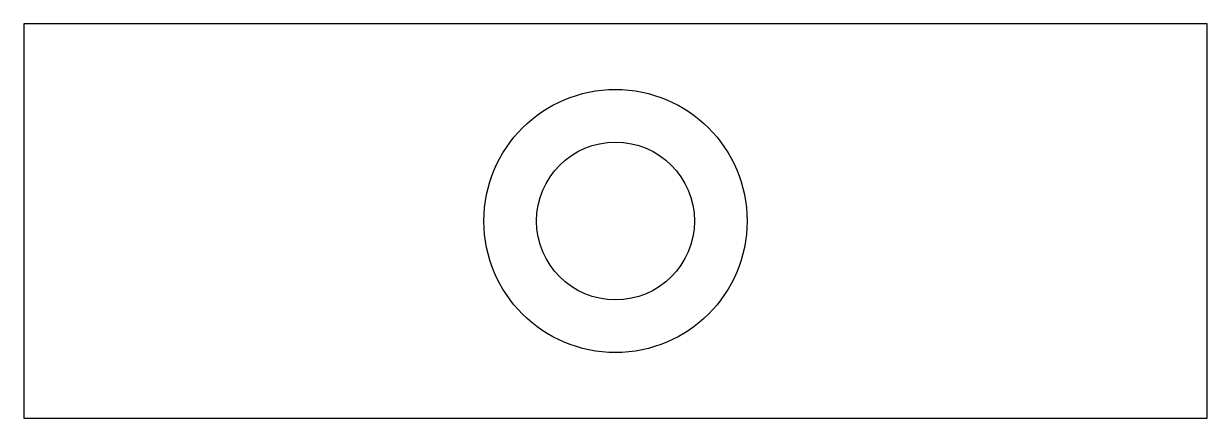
# Model space of a CAD drawing. Header units: millimetres. Extents: x 0 to 114, y 0 to 38.
import ezdxf

# ---------------------------------------------------------------- set-up
doc = ezdxf.new("R2010")
doc.units = ezdxf.units.MM

msp = doc.modelspace()

# ---------------------------------------------------------------- linework, layer by layer
for p, q in [((114, 38), (0, 38)), ((0, 38), (0, 0)), ((114, 0), (114, 38)), ((0, 0), (114, 0))]:
    msp.add_line(p, q)
for radius in [12.67, 7.6]:
    msp.add_circle((57, 19), radius)

doc.saveas('drawing.dxf')
